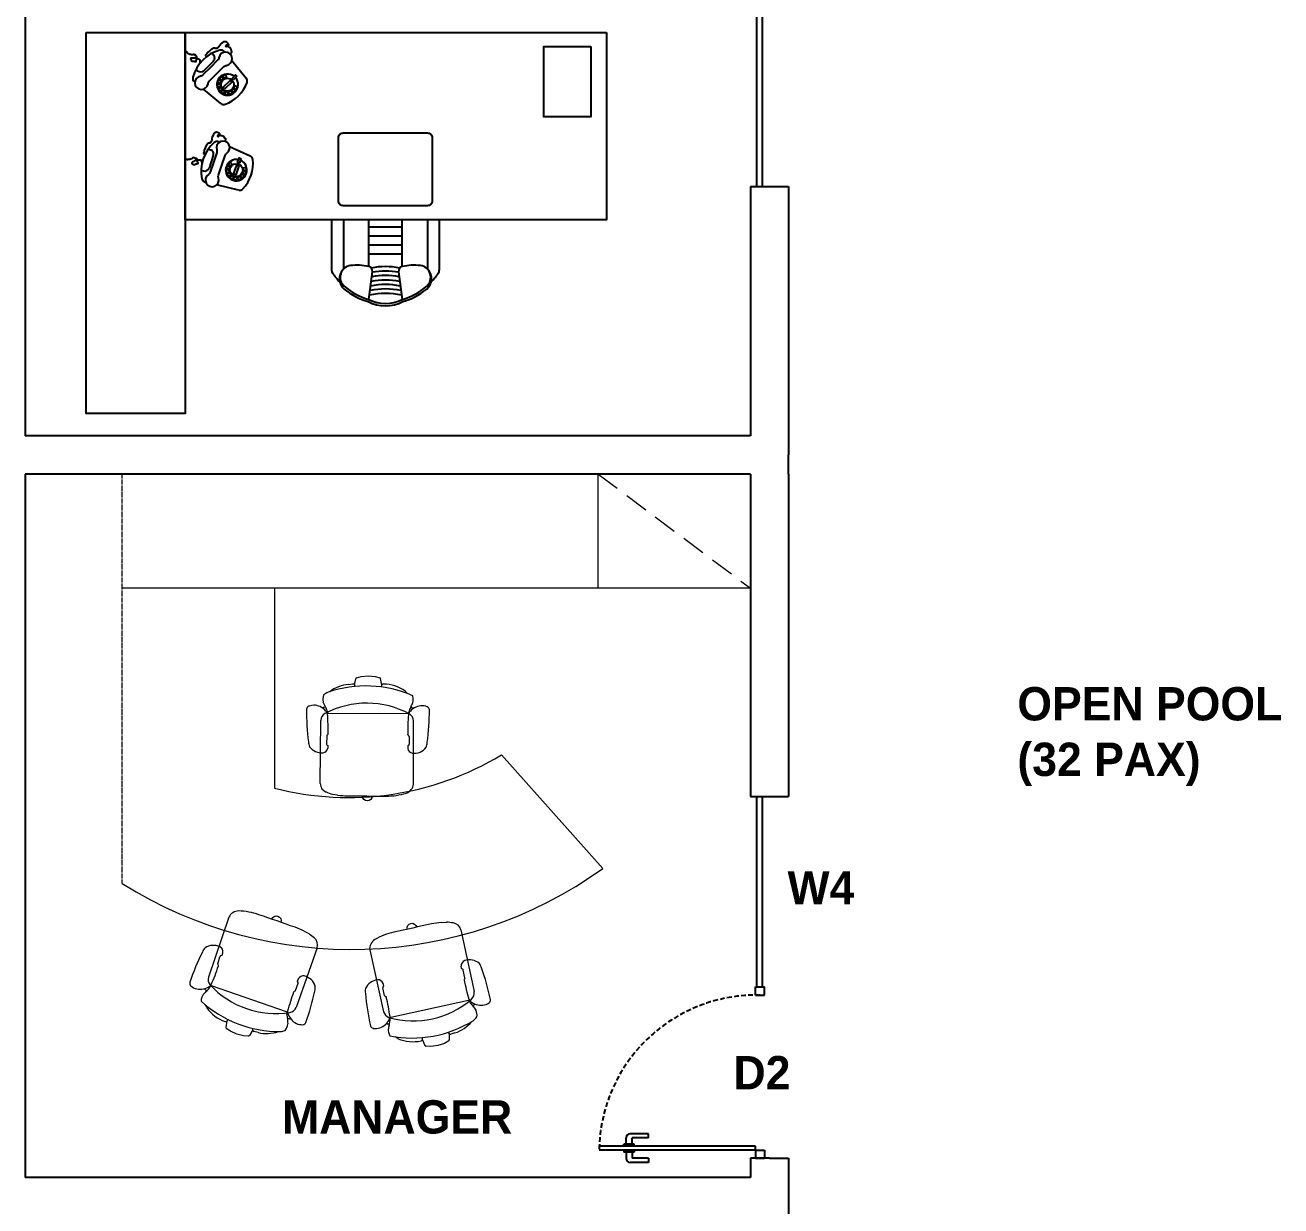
# Model space of a CAD drawing. Header units: inches. Extents: x 478327 to 492265, y -26791 to -22136.
# Drawn here: x 479140.7 to 479437.5, y -24826.6 to -24547.5 of the extents above; entities that cross this region are included whole.
import ezdxf

# ---------------------------------------------------------------- set-up
doc = ezdxf.new("R2010")
doc.units = ezdxf.units.IN
doc.header["$MEASUREMENT"] = 0
doc.linetypes.add('DASHED', pattern=[0.75, 0.5, -0.25])
doc.linetypes.add('HIDDEN2', pattern=[0.1875, 0.125, -0.0625])
doc.layers.add('A-furniture', color=8, linetype='Continuous', lineweight=9)
doc.layers.add('I-ANNO-TEXT', color=7, linetype='Continuous', lineweight=18)
for name, color, linetype in [('furniture', 201, 'Continuous'), ('GLAZING', 4, 'Continuous'), ('I-FURN', 1, 'Continuous'), ('I-WALL-IN', 3, 'Continuous')]:
    doc.layers.add(name, color=color, linetype=linetype)
doc.styles.add('MICRO', font='')
doc.styles.get('MICRO').set_extended_font_data('MicrogrammaSSi', bold=True)

# ---------------------------------------------------------------- blocks, each defined once
blk = doc.blocks.new('A$C6A0E07C9')
at = {"layer": 'A-furniture'}
for p, q in [((-0.2138, 0.2718), (0.1182, 0.2876)), ((-0.2691, 0.1773), (-0.2664, 0.2046)), ((-0.0121, 0.2424), (-0.025, 0.2422)), ((-0.0115, 0.2426), (-0.0121, 0.2424)), ((-0.0112, 0.2428), (-0.0115, 0.2426)), ((-0.0079, 0.2484), (-0.0112, 0.2428)), ((0.0377, 0.2515), (-0.0033, 0.2499)), ((0.0418, 0.2505), (0.045, 0.2473)), ((0.045, 0.2473), (0.0464, 0.2461)), ((0.0464, 0.2461), (0.0478, 0.2453)), ((0.0478, 0.2453), (0.0485, 0.2451)), ((0.1585, 0.2497), (0.1792, -0.1667)), ((0.3152, 0.1516), (0.3188, 0.1294)), ((0.3146, 0.1213), (0.3056, 0.1197)), ((0.3131, 0.1211), (0.3466, 0.116)), ((0.3514, 0.1128), (0.36, 0.0876)), ((0.36, 0.0876), (0.3659, 0.0513)), ((-0.2907, 0.0196), (-0.2893, 0.0294)), ((-0.2883, 0.01), (-0.2907, 0.0196)), ((-0.2893, 0.0294), (-0.2841, 0.0379)), ((-0.2824, 0.002), (-0.2883, 0.01)), ((-0.2841, 0.0379), (-0.2762, 0.0438)), ((-0.2739, -0.003), (-0.2824, 0.002)), ((-0.2762, 0.0438), (-0.2666, 0.0462)), ((0.3636, 0.0146), (0.3576, -0.0113)), ((0.3659, 0.0513), (0.3636, 0.0146)), ((-0.2641, -0.0045), (-0.2739, -0.003)), ((0.3108, -0.0224), (0.3218, -0.0234)), ((0.3197, -0.023), (0.3546, -0.0146)), ((0.3546, -0.0146), (0.3564, -0.0132)), ((0.3564, -0.0132), (0.3576, -0.0113)), ((0.0087, -0.176), (-0.0042, -0.1772)), ((0.0094, -0.1763), (0.0087, -0.176)), ((0.0097, -0.1764), (0.0094, -0.1763)), ((0.0135, -0.1816), (0.0097, -0.1764)), ((0.0591, -0.1802), (0.0183, -0.1827)), ((0.0631, -0.1788), (0.066, -0.1753)), ((0.066, -0.1753), (0.0673, -0.174)), ((0.0673, -0.174), (0.0686, -0.173)), ((0.0686, -0.173), (0.0692, -0.1728)), ((0.2962, -0.1472), (0.2839, -0.1595)), ((-0.1895, -0.2174), (0.1433, -0.1996))]:
    blk.add_line(p, q, dxfattribs=at)
for centre, radius, start, end in [((0.0274, 0.2777), 0.0792, 129.49988, 189.11522), ((0.0065, 0.2825), 0.0635, 94.07923, 117.59377), ((0.2241, -0.8917), 1.2574, 92.35943, 100.17565), ((0.1721, 0.3454), 0.0192, 28.12557, 89.24362), ((0.1209, 0.3234), 0.0749, 330.37939, 24.51295), ((-0.21, 0.2233), 0.0487, 94.52598, 161.01093), ((-0.0222, 0.2712), 0.0292, 192.00474, 264.44095), ((0.117, 0.2414), 0.0463, 34.09018, 88.4441), ((-0.2488, 0.0248), 0.4712, 334.59734, 30.97321), ((0.1077, 0.3263), 0.0879, 309.67257, 333.02228), ((-1.1254, 2.7931), 2.8487, 297.11573, 298.06946), ((-0.9196, -0.0126), 1.143, 14.09314, 15.00562), ((0.2336, 0.2226), 0.0597, 72.52818, 107.70113), ((0.1951, 0.2221), 0.0806, 25.51985, 45.53867), ((0.5941, -0.0351), 0.8932, 162.12026, 164.43231), ((-0.0038, 0.2437), 0.00623, 84.84548, 131.31741), ((0.0374, 0.2414), 0.0101, 64.52807, 88.63913), ((0.0007, 1.5534), 1.3091, 272.08986, 276.67605), ((0.1493, 0.274), 0.0211, 279.8693, 313.34338), ((0.1704, 0.2449), 0.0129, 130.13659, 158.01734), ((0.1866, 0.1808), 0.0779, 100.05254, 108.26721), ((-0.3014, 0.0263), 0.6141, 339.61076, 22.04666), ((0.1276, 0.1249), 0.1894, 8.09249, 40.8276), ((0.1816, 0.1421), 0.4521, 175.52891, 182.09908), ((72.2191, 3.6268), 72.5738, 182.765274, 182.924882), ((0.31, 0.1288), 0.0088, 301.08798, 3.16667), ((0.3467, 0.1108), 0.00513, 22.81842, 91.00758), ((0.1162, -0.0378), 0.2107, 328.69616, 1.80788), ((0.3177, -0.0315), 0.00903, 2.12372, 63.37094), ((0.0809, -0.0616), 0.3414, 182.48103, 200.75528), ((-0.1856, -0.1603), 0.0572, 202.88209, 266.11689), ((0.0015, -0.2058), 0.0292, 101.25248, 173.68869), ((0.0171, -0.1766), 0.00623, 234.37601, 280.84795), ((0.0579, -0.1702), 0.0101, 277.0543, 301.16536), ((0.1515, -1.4793), 1.3091, 89.01739, 93.60357), ((0.138, -0.155), 0.0449, 276.79393, 330.15211), ((0.1724, -0.1915), 0.0211, 52.35005, 85.82413), ((0.197, -0.1553), 0.0211, 212.66016, 229.03524), ((0.1633, -0.2919), 0.1223, 63.05477, 80.63565), ((0.1362, -0.2476), 0.0879, 32.67116, 56.02087), ((-0.9196, -0.0126), 1.143, 350.69637, 351.61264), ((0.3239, 0.0551), 0.2601, 246.15386, 250.81737), ((0.249, -0.1528), 0.0392, 254.29981, 275.99109), ((0.2537, -0.1401), 0.0518, 269.3553, 293.37881), ((0.0516, -0.2073), 0.0792, 176.57822, 236.19355), ((0.1491, -0.2435), 0.0749, 341.18048, 35.31404), ((0.0312, -0.2142), 0.0635, 248.09967, 271.6142), ((0.1312, 0.9758), 1.2574, 265.51777, 273.33401), ((0.2022, -0.2604), 0.0192, 276.44982, 337.56787)]:
    blk.add_arc(centre, radius, start, end, dxfattribs=at)
blk = doc.blocks.new('*U144')
at = {"layer": 'A-furniture'}
for p, q in [((2.5, -0.6), (2.5, 0)), ((3.3, -0.6), (0, -0.6)), ((0.8, -0.6), (0.8, -1.65)), ((1.9915, -1.4758), (2.5254, -2.0716))]:
    blk.add_line(p, q, dxfattribs=at)
at = {"layer": 'A-furniture', "linetype": 'HIDDEN2'}
blk.add_line((2.5, 0), (3.3, -0.6), dxfattribs=at)
at = {"layer": 'A-furniture'}
for centre, radius, start, end in [((1.1885, -0.1453), 1.5541, 255.52138, 301.11099), ((1.2039, -0.2339), 2.2635, 237.86798, 305.72146)]:
    blk.add_arc(centre, radius, start, end, dxfattribs=at)
for p, rotation in [((1.3234, -1.428), 86.85652716130764), ((0.6913, -2.5849), 248.0226334994808), ((1.5459, -2.6506), 279.5773348211345)]:
    blk.add_blockref('A$C6A0E07C9', p, dxfattribs=dict(at, rotation=rotation))
blk = doc.blocks.new('glass doors- 900')
for p, q in [((387080.9, -15045.5), (387080.9, -14224.6)), ((387102.3, -15045.5), (387102.3, -14226.3)), ((387070.1, -14365.5), (387038, -14365.5)), ((387080.9, -14354.8), (387070.1, -14354.8)), ((387070.1, -14408.4), (387070.1, -14354.8)), ((387102.3, -14354.8), (387113, -14354.8)), ((387113, -14408.4), (387113, -14354.8)), ((387113, -14365.5), (387145.1, -14365.5)), ((387016.6, -14483.4), (387016.6, -14387)), ((387038, -14483.4), (387038, -14397.7)), ((387070.1, -14397.7), (387038, -14397.7)), ((387080.9, -14408.4), (387070.1, -14408.4)), ((387102.3, -14408.4), (387113, -14408.4)), ((387113, -14397.7), (387145.1, -14397.7)), ((387145.1, -14483.4), (387145.1, -14397.7)), ((387166.6, -14483.4), (387166.6, -14387)), ((387038, -14483.4), (387016.6, -14483.4)), ((387145.1, -14483.4), (387166.6, -14483.4)), ((387038, -15045.5), (387038, -15092.6)), ((387080.9, -15045.5), (387038, -15045.5)), ((387080.9, -15092.6), (387038, -15092.6)), ((387080.9, -15045.5), (387080.9, -15092.6)), ((387080.9, -15045.5), (387080.9, -15092.6)), ((387080.9, -15045.5), (387102.3, -15045.5)), ((387895.1, -15045.5), (387895.1, -15092.6)), ((387895.1, -15045.5), (387895.1, -15092.6)), ((387895.1, -15045.5), (387895.1, -15045.5)), ((387895.1, -15045.5), (387938, -15045.5)), ((387895.1, -15092.6), (387938, -15092.6)), ((387938, -15045.5), (387938, -15092.6))]:
    blk.add_line(p, q)
at = {"linetype": 'DASHED', "ltscale": 50}
blk.add_arc((387070.1, -15049.8), 825.3, 358.60282, 89.25501, dxfattribs=at)
for centre, start, end in [((387038, -14387), 90, 180), ((387145.1, -14387), 0, 90)]:
    blk.add_arc(centre, 21.4, start, end)
blk = doc.blocks.new('A$C129F564C')
at = {"layer": 'furniture'}
for p, q in [((0.8878, 1.0214), (0.8732, 1.1399)), ((1.0145, 1.1399), (0.9998, 1.0214)), ((0.7138, 0.8), (0.7138, 1.0154)), ((0.7638, 0.8), (0.7638, 1.0108)), ((0.8732, 0.9997), (0.8732, 0.8)), ((1.0145, 0.9997), (1.0145, 0.8)), ((1.1238, 0.8), (1.1238, 1.0108)), ((1.1738, 0.8), (1.1738, 1.0154)), ((1.0145, 0.9444), (0.8732, 0.9444)), ((1.0145, 0.9063), (0.8732, 0.9063)), ((1.0145, 0.8683), (0.8732, 0.8683)), ((1.0145, 0.8303), (0.8732, 0.8303)), ((1.5709, 0.6727), (1.6649, 0.6505)), ((1.711, 0.6397), (1.7134, 0.6391)), ((1.7309, 0.5871), (1.7217, 0.5902)), ((1.6793, 0.5244), (1.6976, 0.5784)), ((1.6094, 0.4871), (1.5213, 0.5268)), ((1.7004, 0.4972), (1.6911, 0.5003)), ((1.6548, 0.4666), (1.6526, 0.4676)), ((1.6472, 0.3032), (1.7218, 0.2417)), ((1.5997, 0.1197), (1.5383, 0.1942)), ((1.6789, 0.1223), (1.7192, 0.1626)), ((1.753, 0.1557), (1.7461, 0.1626)), ((1.7583, 0.2116), (1.7602, 0.2101)), ((1.6314, 0.0812), (1.6298, 0.0831)), ((1.6858, 0.0885), (1.6789, 0.0954))]:
    blk.add_line(p, q, dxfattribs=at)
for points in [[(1.1198, 1.083, 0.106121), (1.0145, 1.1399, 0.249834), (0.8732, 1.1399, 0.106121), (0.7678, 1.083)], [(0.7481, 1.0644, 0.042822), (0.7173, 1.0266)], [(1.1703, 1.0266, 0.042822), (1.1396, 1.0644, 0.249834)]]:
    blk.add_lwpolyline(points, format="xyb", dxfattribs=at)
for points in [[(0, 0), (0, 0.8), (1.8, 0.8), (1.8, 0)], [(1.5827, 0.6082), (1.5925, 0.6049), (1.5794, 0.5664), (1.5697, 0.5697)], [(1.5679, 0.5572), (1.5753, 0.5546), (1.5686, 0.5347), (1.5611, 0.5372)], [(0.0667, 0.0598), (0.0667, 0.3598), (0.2667, 0.3598), (0.2667, 0.0598)], [(1.6293, 0.2401), (1.6367, 0.2328), (1.6079, 0.2041), (1.6006, 0.2114)], [(1.5935, 0.2009), (1.5991, 0.1953), (1.5841, 0.1804), (1.5785, 0.186)]]:
    blk.add_lwpolyline(points, close=True, dxfattribs=at)
for points in [[(1.1244, 0.4285), (0.7644, 0.4285, -0.414214), (0.7444, 0.4485), (0.7444, 0.7195, -0.414214), (0.7644, 0.7395), (1.1244, 0.7395, -0.414214), (1.1444, 0.7195), (1.1444, 0.4485, -0.414214)], [(1.6572, 0.6088), (1.6429, 0.5668), (1.6287, 0.5249, -0.162278), (1.6214, 0.5153, 2), (1.6646, 0.5007, -0.162278), (1.6647, 0.5127), (1.6789, 0.5546), (1.6932, 0.5965, -0.162278), (1.7004, 0.6061, 2), (1.6573, 0.6208, -0.162278)], [(1.6964, 0.2077), (1.6651, 0.1764), (1.6338, 0.1451, -0.162278), (1.623, 0.1397, 2), (1.6553, 0.1075, -0.162278), (1.6606, 0.1182), (1.6919, 0.1495), (1.7233, 0.1808, -0.162278), (1.734, 0.1862, 2), (1.7018, 0.2185, -0.162278)]]:
    blk.add_lwpolyline(points, format="xyb", close=True, dxfattribs=at)
for points in [[(1.7267, 0.5549), (1.7314, 0.5454), (1.7339, 0.5446), (1.736, 0.5445), (1.7419, 0.5454), (1.744, 0.5453), (1.7457, 0.5441), (1.7474, 0.5449), (1.7495, 0.5449), (1.7528, 0.5466), (1.7549, 0.5465), (1.765, 0.5515), (1.768, 0.554), (1.7714, 0.5557), (1.7714, 0.5578), (1.7705, 0.5595), (1.7689, 0.5607), (1.7664, 0.5616), (1.7655, 0.5633), (1.7634, 0.5633), (1.7618, 0.5646), (1.7525, 0.56), (1.7504, 0.56), (1.7474, 0.5596), (1.7441, 0.5579), (1.7466, 0.5529), (1.7466, 0.5508), (1.7474, 0.5491), (1.7474, 0.547), (1.7474, 0.5449), (1.7507, 0.5382), (1.7532, 0.5373), (1.7553, 0.5373), (1.7578, 0.5364), (1.7595, 0.5352), (1.7603, 0.5335), (1.7637, 0.5352), (1.7662, 0.5343), (1.7679, 0.5351), (1.7691, 0.5368), (1.7704, 0.5385), (1.7755, 0.541), (1.7776, 0.541), (1.7809, 0.5426), (1.783, 0.5426), (1.7851, 0.5426), (1.7872, 0.5426), (1.7889, 0.5434), (1.7914, 0.5426), (1.7931, 0.5413), (1.7956, 0.5404), (1.799, 0.5379), (1.8, 0.5384)], [(1.6284, 0.4648), (1.6282, 0.4642), (1.6285, 0.4641), (1.6263, 0.4576), (1.6266, 0.4575), (1.6262, 0.4561), (1.6265, 0.456), (1.6262, 0.4551), (1.6265, 0.4549), (1.6262, 0.454), (1.6281, 0.4533), (1.6279, 0.4526), (1.6295, 0.4521), (1.6291, 0.4508), (1.6307, 0.4502), (1.6305, 0.4496), (1.6321, 0.449), (1.6319, 0.4484), (1.6329, 0.448), (1.6328, 0.4477), (1.6341, 0.4472), (1.6335, 0.4456), (1.6345, 0.4453), (1.6342, 0.4443), (1.6381, 0.443), (1.638, 0.4426), (1.6422, 0.4412), (1.6424, 0.4415), (1.6459, 0.4403), (1.6462, 0.441), (1.6566, 0.4374), (1.6567, 0.4377), (1.6581, 0.4373), (1.6583, 0.4379), (1.6593, 0.4376), (1.6596, 0.4386), (1.6599, 0.4385), (1.6609, 0.4414), (1.6606, 0.4415), (1.661, 0.4428), (1.6597, 0.4433), (1.6599, 0.4439), (1.659, 0.4443), (1.6591, 0.4446), (1.6581, 0.4449), (1.6575, 0.4433), (1.6569, 0.4435), (1.6563, 0.4419), (1.6557, 0.4421), (1.6553, 0.4411), (1.655, 0.4412), (1.6546, 0.4399), (1.6539, 0.4401), (1.6536, 0.4392), (1.6533, 0.4393), (1.6529, 0.4383), (1.6526, 0.4384), (1.6512, 0.4342), (1.6515, 0.434), (1.6511, 0.4331), (1.6518, 0.4328), (1.6515, 0.4319), (1.6534, 0.4312), (1.6532, 0.4305), (1.6555, 0.4298), (1.6553, 0.4291), (1.6585, 0.428), (1.6584, 0.4277), (1.6597, 0.4272), (1.6595, 0.4266), (1.6657, 0.4245), (1.666, 0.4251), (1.6673, 0.4247), (1.6676, 0.4256), (1.6689, 0.4252), (1.6692, 0.4262), (1.6705, 0.4257), (1.6712, 0.4277), (1.6722, 0.4274), (1.6725, 0.4284), (1.6742, 0.4278), (1.6747, 0.4294), (1.6754, 0.4292), (1.6758, 0.4305), (1.6765, 0.4303), (1.6768, 0.4313), (1.6775, 0.4311), (1.6782, 0.4333), (1.6786, 0.4332), (1.679, 0.4345), (1.6784, 0.4348), (1.679, 0.4367), (1.6793, 0.4366), (1.6798, 0.4379), (1.6804, 0.4377), (1.6818, 0.4416), (1.6824, 0.4414), (1.6839, 0.4457), (1.6835, 0.4458), (1.6842, 0.4477), (1.6839, 0.4478), (1.6851, 0.4514), (1.6848, 0.4516), (1.6852, 0.4529), (1.6849, 0.453), (1.6859, 0.4559), (1.6856, 0.456), (1.6859, 0.457), (1.6856, 0.4571), (1.6859, 0.4581), (1.6856, 0.4582), (1.6873, 0.4631), (1.6876, 0.463), (1.688, 0.4643), (1.6884, 0.4642), (1.689, 0.4662), (1.6893, 0.4661), (1.69, 0.468), (1.6907, 0.4678), (1.6911, 0.4691), (1.6914, 0.469), (1.6919, 0.4703), (1.6935, 0.4698), (1.6942, 0.4717), (1.6961, 0.4711), (1.6964, 0.4717), (1.6974, 0.4714), (1.6975, 0.4717), (1.6984, 0.4714), (1.6987, 0.472), (1.7, 0.4716), (1.7001, 0.4719), (1.7014, 0.4715), (1.702, 0.4731), (1.7026, 0.4729), (1.7029, 0.4739), (1.7039, 0.4735), (1.7043, 0.4745), (1.7046, 0.4744), (1.7051, 0.476), (1.7055, 0.4759), (1.7061, 0.4779), (1.7065, 0.4778), (1.7068, 0.4787), (1.7071, 0.4786), (1.7079, 0.4809), (1.7082, 0.4808), (1.7086, 0.4818), (1.7089, 0.4817), (1.7097, 0.484), (1.71, 0.4839), (1.7104, 0.4852), (1.7111, 0.485), (1.7151, 0.4967), (1.7154, 0.4966), (1.7157, 0.4976), (1.7161, 0.4975), (1.7167, 0.4995), (1.7171, 0.4993), (1.7175, 0.5007), (1.7178, 0.5005), (1.7186, 0.5028), (1.718, 0.5031), (1.7183, 0.504), (1.718, 0.5041), (1.7184, 0.5055), (1.7181, 0.5056), (1.7188, 0.5075), (1.7184, 0.5076), (1.721, 0.5152), (1.72, 0.5155), (1.7203, 0.5165), (1.72, 0.5166), (1.7203, 0.5176), (1.7184, 0.5182), (1.7186, 0.5189), (1.7157, 0.5199), (1.7158, 0.5202), (1.7145, 0.5207)], [(1.735, 0.1287), (1.735, 0.1181), (1.7368, 0.1162), (1.7387, 0.1153), (1.7443, 0.1134), (1.7462, 0.1124), (1.7472, 0.1106), (1.749, 0.1106), (1.7509, 0.1096), (1.7547, 0.1096), (1.7566, 0.1087), (1.7678, 0.1087), (1.7716, 0.1096), (1.7753, 0.1096), (1.7763, 0.1115), (1.7763, 0.1134), (1.7753, 0.1153), (1.7735, 0.1171), (1.7735, 0.119), (1.7716, 0.12), (1.7706, 0.1218), (1.7603, 0.1218), (1.7584, 0.1228), (1.7556, 0.1237), (1.7519, 0.1237), (1.7519, 0.1181), (1.7509, 0.1162), (1.7509, 0.1143), (1.75, 0.1124), (1.749, 0.1106), (1.749, 0.1031), (1.7509, 0.1012), (1.7528, 0.1002), (1.7547, 0.0984), (1.7556, 0.0965), (1.7556, 0.0946), (1.7594, 0.0946), (1.7613, 0.0927), (1.7631, 0.0927), (1.765, 0.0937), (1.7669, 0.0946), (1.7725, 0.0946), (1.7744, 0.0937), (1.7782, 0.0937), (1.78, 0.0927), (1.7819, 0.0918), (1.7838, 0.0909), (1.7857, 0.0909), (1.7875, 0.089), (1.7885, 0.0871), (1.7904, 0.0852), (1.7922, 0.0815), (1.7941, 0.0815), (1.796, 0.0805), (1.8, 0.0805)], [(1.6069, 0.0913), (1.6065, 0.0909), (1.6067, 0.0906), (1.6018, 0.0857), (1.6021, 0.0855), (1.6011, 0.0845), (1.6013, 0.0843), (1.6006, 0.0835), (1.6009, 0.0833), (1.6001, 0.0826), (1.6016, 0.0811), (1.6011, 0.0806), (1.6023, 0.0794), (1.6013, 0.0784), (1.6026, 0.0772), (1.6021, 0.0767), (1.6033, 0.0755), (1.6028, 0.075), (1.6035, 0.0743), (1.6033, 0.074), (1.6043, 0.073), (1.6031, 0.0718), (1.6038, 0.0711), (1.6031, 0.0704), (1.606, 0.0674), (1.6057, 0.0672), (1.6089, 0.064), (1.6092, 0.0643), (1.6118, 0.0616), (1.6123, 0.0621), (1.6201, 0.0542), (1.6204, 0.0545), (1.6214, 0.0535), (1.6219, 0.054), (1.6226, 0.0533), (1.6233, 0.054), (1.6236, 0.0538), (1.6258, 0.056), (1.6255, 0.0562), (1.6265, 0.0572), (1.6255, 0.0582), (1.626, 0.0586), (1.6253, 0.0594), (1.6255, 0.0596), (1.6248, 0.0604), (1.6236, 0.0591), (1.6231, 0.0596), (1.6219, 0.0584), (1.6214, 0.0589), (1.6206, 0.0582), (1.6204, 0.0584), (1.6194, 0.0574), (1.6189, 0.0579), (1.6182, 0.0572), (1.6179, 0.0574), (1.6172, 0.0567), (1.617, 0.0569), (1.6138, 0.0538), (1.614, 0.0535), (1.6133, 0.0528), (1.6138, 0.0523), (1.6131, 0.0516), (1.6145, 0.0501), (1.614, 0.0496), (1.6157, 0.0479), (1.6153, 0.0474), (1.6177, 0.045), (1.6175, 0.0447), (1.6184, 0.0437), (1.6179, 0.0432), (1.6226, 0.0386), (1.6231, 0.0391), (1.624, 0.0381), (1.6248, 0.0389), (1.6258, 0.0379), (1.6265, 0.0386), (1.6275, 0.0376), (1.6289, 0.0391), (1.6297, 0.0384), (1.6304, 0.0391), (1.6316, 0.0379), (1.6328, 0.0391), (1.6333, 0.0386), (1.6343, 0.0396), (1.6348, 0.0391), (1.6355, 0.0398), (1.636, 0.0393), (1.6377, 0.0411), (1.638, 0.0408), (1.6389, 0.0418), (1.6385, 0.0423), (1.6399, 0.0437), (1.6402, 0.0435), (1.6411, 0.0445), (1.6416, 0.044), (1.6446, 0.0469), (1.6451, 0.0464), (1.6482, 0.0496), (1.648, 0.0499), (1.6495, 0.0513), (1.6492, 0.0516), (1.6519, 0.0543), (1.6517, 0.0545), (1.6526, 0.0555), (1.6524, 0.0557), (1.6546, 0.0579), (1.6543, 0.0582), (1.6551, 0.0589), (1.6548, 0.0591), (1.6556, 0.0599), (1.6553, 0.0601), (1.659, 0.0638), (1.6592, 0.0635), (1.6602, 0.0645), (1.6605, 0.0643), (1.6619, 0.0657), (1.6622, 0.0655), (1.6636, 0.067), (1.6641, 0.0665), (1.6651, 0.0674), (1.6653, 0.0672), (1.6663, 0.0682), (1.6675, 0.067), (1.669, 0.0684), (1.6705, 0.067), (1.671, 0.0674), (1.6717, 0.0667), (1.6719, 0.067), (1.6727, 0.0662), (1.6732, 0.0667), (1.6741, 0.0657), (1.6744, 0.066), (1.6754, 0.065), (1.6766, 0.0662), (1.6771, 0.0657), (1.6778, 0.0665), (1.6785, 0.0657), (1.6793, 0.0665), (1.6795, 0.0662), (1.6807, 0.0675), (1.681, 0.0672), (1.6824, 0.0687), (1.6827, 0.0684), (1.6834, 0.0692), (1.6837, 0.0689), (1.6854, 0.0706), (1.6856, 0.0704), (1.6863, 0.0711), (1.6866, 0.0709), (1.6883, 0.0726), (1.6885, 0.0723), (1.6895, 0.0733), (1.69, 0.0728), (1.6988, 0.0816), (1.6991, 0.0814), (1.6998, 0.0821), (1.7, 0.0819), (1.7015, 0.0833), (1.7017, 0.0831), (1.7027, 0.0841), (1.703, 0.0838), (1.7047, 0.0855), (1.7042, 0.086), (1.7049, 0.0868), (1.7047, 0.087), (1.7056, 0.088), (1.7054, 0.0882), (1.7069, 0.0897), (1.7066, 0.0899), (1.7122, 0.0956), (1.7115, 0.0963), (1.7122, 0.097), (1.712, 0.0973), (1.7127, 0.098), (1.7113, 0.0995), (1.7118, 0.0999), (1.7096, 0.1021), (1.7098, 0.1024), (1.7088, 0.1033)]]:
    blk.add_lwpolyline(points, dxfattribs=at)
for centre, radius in [((1.5465, 0.599), 0.00669), ((1.555, 0.6129), 0.00669), ((1.5811, 0.5873), 0.0275), ((1.5687, 0.6216), 0.00669), ((1.5848, 0.6236), 0.00669), ((1.6002, 0.6184), 0.00669), ((1.6118, 0.607), 0.00669), ((1.6173, 0.5917), 0.00669), ((1.5449, 0.5829), 0.00669), ((1.6071, 0.5617), 0.00669), ((1.6156, 0.5756), 0.00669), ((1.5842, 0.2341), 0.00669), ((1.5928, 0.2479), 0.00669), ((1.6186, 0.2221), 0.0275), ((1.6066, 0.2565), 0.00669), ((1.6227, 0.2584), 0.00669), ((1.638, 0.253), 0.00669), ((1.6495, 0.2415), 0.00669), ((1.6531, 0.21), 0.00669), ((1.6549, 0.2262), 0.00669), ((1.6307, 0.1877), 0.00669), ((1.6444, 0.1963), 0.00669)]:
    blk.add_circle(centre, radius, dxfattribs=at)
for centre, radius, start, end in [((0.9531, 0.8661), 0.2953, 106.4736, 128.8568), ((0.9438, 1.0074), 0.1602, 62.317, 117.683), ((0.9438, 1.0074), 0.1502, 61.9455, 118.0545), ((0.9345, 0.8661), 0.2953, 51.1432, 73.5264), ((0.8036, 1.0516), 0.057, 128.8568, 224.8513), ((0.8003, 1.045), 0.05, 130.5056, 262.9259), ((0.9438, 1.4287), 0.3145, 257.44, 282.56), ((0.9438, 1.4096), 0.3145, 257.8911, 282.1089), ((0.9438, 1.3905), 0.3145, 258.341, 281.659), ((1.0873, 1.045), 0.05, 277.0741, 49.4944), ((1.084, 1.0516), 0.057, 315.1487, 51.1432), ((0.7338, 1.0154), 0.02, 145.756, 180), ((0.8679, 1.019), 0.02, 283.1474, 7.0328), ((0.9438, 1.3715), 0.3145, 258.7898, 281.2102), ((0.9438, 1.3524), 0.3145, 259.2374, 280.7626), ((0.9438, 1.3333), 0.3145, 259.6838, 280.3162), ((1.0197, 1.019), 0.02, 172.9672, 256.8526), ((1.1538, 1.0154), 0.02, 0, 34.244), ((0.8217, 1.2171), 0.2235, 262.9259, 283.1474), ((0.9438, 1.3142), 0.3145, 258.8202, 281.1798), ((1.066, 1.2171), 0.2235, 256.8526, 277.0741), ((1.671, 0.5573), 0.1615, 137.169, 185.299), ((1.5665, 0.6542), 0.019, 76.7496, 137.169), ((1.5811, 0.5873), 0.0455, 257.6369, 247.6634), ((1.5695, 0.5918), 0.1615, 310.8008, 11.6672), ((1.7156, 0.5722), 0.019, 71.234, 161.234), ((1.7091, 0.6206), 0.019, 11.6672, 76.7496), ((1.5291, 0.5441), 0.019, 185.299, 245.7184), ((1.6973, 0.5183), 0.019, 161.234, 251.234), ((1.6626, 0.4839), 0.019, 245.7184, 310.8008), ((1.6861, 0.1554), 0.1615, 110.935, 159.065), ((1.6351, 0.2885), 0.019, 50.5156, 110.935), ((1.6186, 0.2221), 0.0455, 231.4029, 221.4294), ((1.553, 0.2063), 0.019, 159.065, 219.4844), ((1.6102, 0.2312), 0.1615, 284.5668, 345.4332), ((1.7326, 0.1491), 0.019, 45, 135), ((1.7481, 0.1954), 0.019, 345.4332, 50.5156), ((1.6923, 0.1088), 0.019, 135, 225), ((1.6461, 0.0933), 0.019, 219.4844, 284.5668)]:
    blk.add_arc(centre, radius, start, end, dxfattribs=at)

msp = doc.modelspace()

# ---------------------------------------------------------------- linework, layer by layer
at = {"layer": 'A-furniture', "linetype": 'HIDDEN2', "elevation": 6.93}
msp.add_lwpolyline([(479163.611, -24750.388), (479163.611, -24653.605)], dxfattribs=at)
at = {"layer": 'GLAZING', "elevation": 6.93}
for points in [[(479313.632, -24585.639), (479313.632, -24495.639)], [(479314.982, -24585.639), (479314.982, -24495.639)], [(479313.632, -24774.872), (479313.632, -24729.872)], [(479314.982, -24774.872), (479314.982, -24729.872)], [(479313.632, -24774.872), (479314.982, -24774.872)]]:
    msp.add_lwpolyline(points, dxfattribs=at)
at = {"layer": 'I-FURN', "elevation": -58.196}
msp.add_lwpolyline([(479155.068, -24549.263), (479178.468, -24549.263), (479178.468, -24639.263), (479155.068, -24639.263)], close=True, dxfattribs=at)
at = {"layer": 'I-WALL-IN'}
for p, q in [((479140.672, -24392.139, 6.93), (479140.672, -24644.605, 6.93)), ((479316.611, -24585.639, 6.93), (479321.111, -24585.639, 6.93)), ((479145.172, -24644.605, 6.93), (479140.672, -24644.605, 6.93)), ((479321.111, -24653.605, 6.93), (479321.111, -24649.105, 6.93)), ((479140.672, -24653.605, 6.93), (479140.672, -24819.872, 6.93)), ((479145.172, -24653.605, 6.93), (479140.672, -24653.605, 6.93)), ((479316.611, -24729.872, 6.93), (479321.111, -24729.872, 6.93)), ((479316.611, -24815.372, 6.93), (479312.111, -24815.372, 6.93)), ((479316.611, -24815.372, 6.93), (479321.111, -24815.372, 6.93)), ((479321.111, -24815.372, 6.93), (479321.111, -24837.872, 6.93)), ((479145.172, -24819.872, 6.93), (479140.672, -24819.872, 6.93))]:
    msp.add_line(p, q, dxfattribs=at)
at = {"layer": 'I-WALL-IN', "elevation": 6.93}
for points in [[(479312.111, -24585.639), (479312.111, -24644.605)], [(479312.111, -24585.639), (479316.611, -24585.639)], [(479321.111, -24585.639), (479321.111, -24649.105)], [(479312.111, -24644.605), (479145.172, -24644.605)], [(479312.111, -24653.605), (479145.172, -24653.605)], [(479312.111, -24653.605), (479312.111, -24729.872)], [(479321.111, -24653.605), (479321.111, -24729.872)], [(479312.111, -24729.872), (479316.611, -24729.872)], [(479312.111, -24815.372), (479312.111, -24819.872)], [(479321.111, -24815.372), (479321.111, -24824.372)], [(479312.111, -24819.872), (479145.172, -24819.872)]]:
    msp.add_lwpolyline(points, dxfattribs=at)

# ---------------------------------------------------------------- block references
at = {"xscale": 44.99999999999999, "yscale": 44.99999999999999, "zscale": 44.99999999999999}
msp.add_blockref('*U144', (479163.611, -24653.605, 6.93), dxfattribs=at)
at = {"layer": 'furniture', "xscale": 55.33161534353492, "yscale": 55.33161534353492, "zscale": 55.33161534353492, "rotation": 180}
msp.add_blockref('A$C129F564C', (479278.065, -24549.263, -58.196), dxfattribs=at)
at = {"layer": 'GLAZING', "xscale": 0.04499999998952262, "yscale": 0.04499999998952262, "zscale": 0.04499999998952262, "rotation": 90}
msp.add_blockref('glass doors- 900', (478636.247, -42232.082, 6.93), dxfattribs=at)

# ---------------------------------------------------------------- texts
at = {"layer": 'I-ANNO-TEXT', "char_height": 7.875, "attachment_point": 1, "style": 'MICRO'}
for s, width, insert in [('{\\fBahnschrift Light|b1|i0|c0|p34;OPEN POOL\\P(32 PAX)}', 2474.14833, (479375.19, -24703.979, 6.93)), ('{\\fBahnschrift Light|b1|i0|c0|p34;W4}', 7.40993, (479320.866, -24747.496, 6.93)), ('{\\fBahnschrift Light|b1|i0|c0|p34;D2}', 7.40993, (479308.099, -24791.195, 6.93)), ('{\\fBahnschrift Light|b1|i0|c0|p34;MANAGER }', 7.40993, (479201.395, -24801.648, 6.93))]:
    msp.add_mtext_dynamic_manual_height_columns(s, width=width, gutter_width=1.5, heights=[0], dxfattribs=dict(at, insert=insert))

doc.saveas('drawing.dxf')
